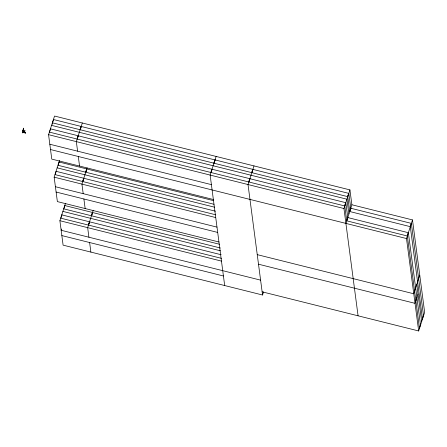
<?xml version="1.0" encoding="UTF-8"?>
<svg xmlns="http://www.w3.org/2000/svg" width="447" height="447" viewBox="0 0 447 447"><rect width="100%" height="100%" fill="white"/><g stroke="black" fill="none" stroke-linecap="round" stroke-linejoin="round"><path stroke-width="0.67" d="M22.68 132.832L22.618 131.535L22.68 132.832L25.138 132.167L22.758 132.597M213.359 199.507L51.779 159.11L48.561 134.676L54.545 116.041L349.928 189.897L351.89 204.765L345.905 223.399M218.952 241.995L57.372 201.597L54.154 177.163L59.54 160.395M82.315 122.986L76.331 141.621L77.594 151.181M263.551 291.902L262.557 295.009L63.105 245.146L59.892 220.712L65.474 203.318M61.546 229.032L61.15 230.272L260.601 280.14M87.115 167.955L81.93 184.108L83.187 193.668M93.244 210.263L87.662 227.657L88.919 237.217M216.124 156.439L210.14 175.073L224.685 285.544M253.991 165.91L248.012 184.544L262.557 295.009M358.075 315.811L343.95 208.531L349.928 189.897M262.138 291.824L418.666 330.959L406.496 238.547L412.48 219.913L351.89 204.765M419.755 275.145L413.771 293.78L257.243 254.645M418.023 294.025L415.028 303.34L258.5 264.205M419.571 327.707L420.415 325.086M422.354 319.046L423.404 315.772M418.666 330.959L424.65 312.324L412.48 219.913M51.55 125.361L346.939 199.211L348.895 214.079M48.561 134.676L343.95 208.531M49.818 144.236L211.397 184.633M50.517 149.549L406.496 238.547M213.727 200.697L86.919 168.994L85.869 172.257L214.029 204.301M57.149 167.848L214.672 207.229M215.454 211.196L83.924 178.308L82.874 181.577L215.756 214.8M54.154 177.163L215.733 217.56M55.417 186.723L216.996 227.121M56.115 192.037L217.695 232.434M219.46 244.246L92.652 212.543L91.601 215.806L220.438 248.018M62.882 211.397L220.405 250.778M221.192 254.745L89.663 221.857L88.612 225.126L221.494 258.349M59.892 220.712L221.472 261.109M61.848 235.586L223.427 275.983M411.369 223.455L423.532 315.727M410.318 226.724L417.576 281.85M417.593 281.956L422.476 319.024M416.76 284.465L421.661 321.639M408.374 232.77L416.906 297.428M420.532 325.07L416.911 297.557L415.861 300.831L419.482 328.344M407.329 236.038L414.587 291.165M414.598 291.271L415.844 300.725M350.766 208.185L348.822 193.417L347.766 196.702L349.71 211.465M347.777 217.499L345.833 202.737L344.777 206.022L346.721 220.784M78.292 156.489L79.549 166.049M83.885 198.976L85.142 208.537M89.618 242.525L90.881 252.086M52.383 122.852L52.562 124.199M25.138 132.167L25.205 133.463L25.066 132.401M22.423 130.083L23.736 131.552L24.948 130.714L23.736 131.552L23.389 128.133L23.808 131.317L22.423 130.083M50.567 128.853L49.511 132.144L77.029 139.028L78.085 135.737L50.567 128.853M53.556 119.539L52.5 122.83L80.019 129.708L81.075 126.417L53.556 119.539M56.16 171.341L55.104 174.632L82.622 181.516L83.678 178.224L56.16 171.341M59.155 162.026L58.099 165.317L85.617 172.196L86.673 168.905L59.155 162.026M78.331 135.821L77.281 139.09L210.839 172.481L211.884 169.212L78.331 135.821M81.32 126.507L80.27 129.77L213.828 163.166L214.878 159.897L81.32 126.507M61.898 214.89L60.837 218.181L88.361 225.064L89.417 221.773L61.898 214.89M64.888 205.575L63.832 208.866L91.35 215.745L92.406 212.454L64.888 205.575M212.141 169.262L211.09 172.542L248.705 181.951L249.761 178.666L212.141 169.262M215.136 159.942L214.079 163.228L251.7 172.631L252.751 169.346L215.136 159.942M250.007 178.744L248.957 182.013L344.643 205.933L345.693 202.664L250.007 178.744M253.002 169.424L251.952 172.693L347.637 196.619L348.682 193.35L253.002 169.424M347.906 217.594L346.855 220.868L407.195 235.955L408.245 232.68L347.906 217.594M350.895 208.274L349.845 211.554L410.184 226.635L411.234 223.36L350.895 208.274"/></g></svg>
